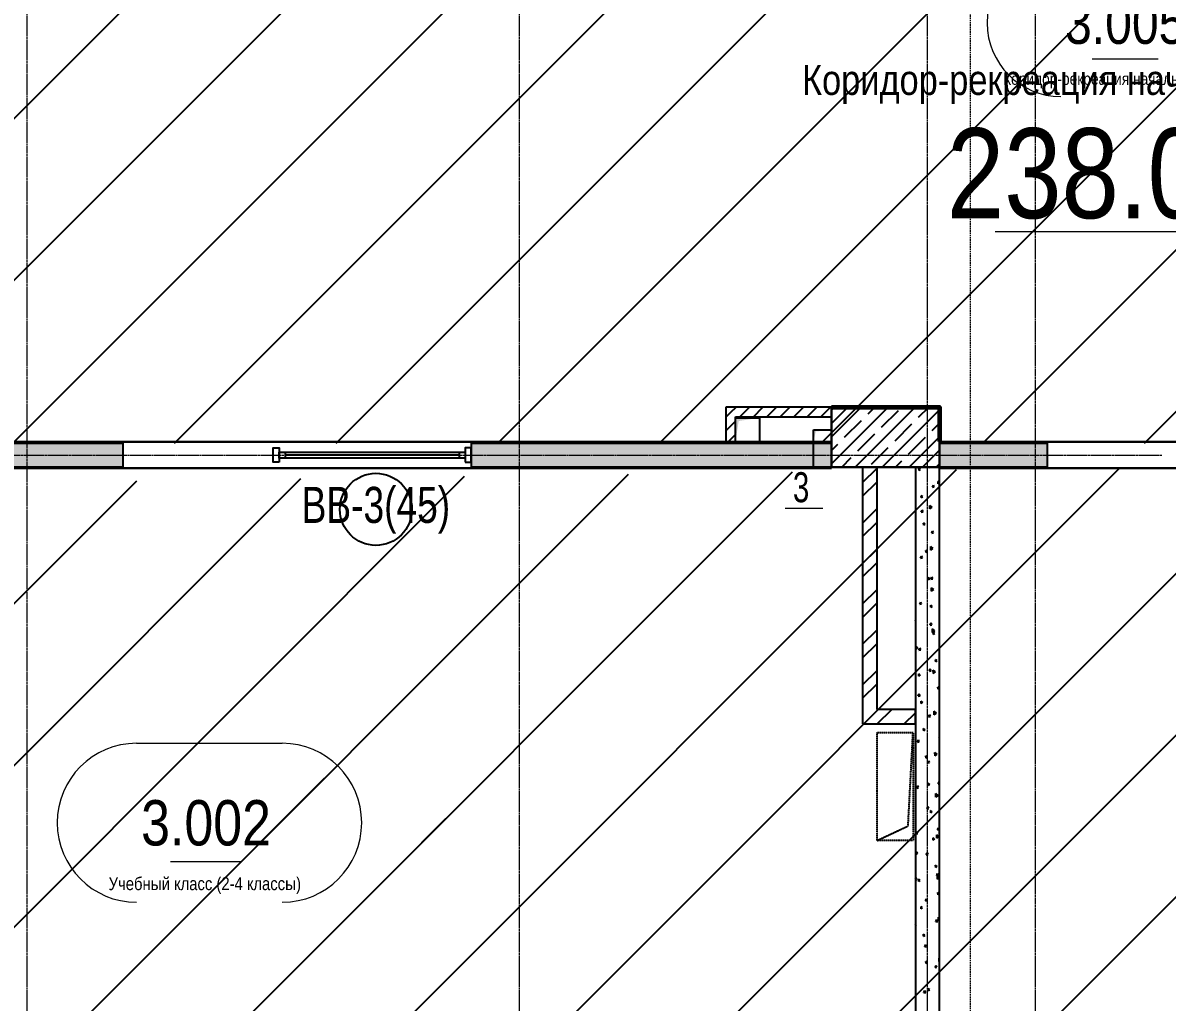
# Model space of a CAD drawing. Header units: millimetres. Extents: x 538266 to 1167394, y 114608 to 637157.
# Drawn here: x 1066497 to 1076030, y 513513 to 521669 of the extents above; entities that cross this region are included whole.
import ezdxf
from ezdxf.enums import TextEntityAlignment as Align

# ---------------------------------------------------------------- set-up
doc = ezdxf.new("R2010")
doc.units = ezdxf.units.MM
for name, pattern in [('CENTER2', [28.575, 19.05, -3.175, 3.175, -3.175]), ('DASHED', [19.05, 12.7, -6.35]), ('HIDDEN', [9.525, 6.35, -3.175]), ('HIDDEN2', [4.7625, 3.175, -1.5875])]:
    doc.linetypes.add(name, pattern=pattern)
doc.layers.get('Defpoints').update_dxf_attribs({"color": 140})
for name, color, linetype, lineweight in [('0) шт стен 3 эт', 150, 'Continuous', 60), ('АР_Area', 5, 'Continuous', 5), ('АР_Витраж', 4, 'Continuous', 13), ('АР_Витраж марка', 140, 'Continuous', 9), ('АР_Колонны', 70, 'Continuous', 30), ('АР_Отв. марка', 4, 'Continuous', 9), ('АР_площадь пом', 5, 'Continuous', 5), ('АР_Стены ЖБ', 7, 'Continuous', 35), ('АР_Стены кирпич', 32, 'Continuous', 20), ('АР_Стены ПЕНОблок', 52, 'Continuous', 20), ('АР_Тонкая', 254, 'Continuous', 5), ('АР_Штриховка', 8, 'Continuous', 0), ('ОВ_Отопление', 30, 'Continuous', 5)]:
    doc.layers.add(name, color=color, linetype=linetype, lineweight=lineweight)
for name, color, linetype, lineweight, true_color in [('A-AREA', 7, 'Continuous', 15, 0x7f7f7f), ('РД_Оси_100', 7, 'Continuous', 0, 0x525252), ('РД_проем_инж перемыч_фахверк', 7, 'Continuous', 18, 0xff1f1f)]:
    doc.layers.add(name, color=color, linetype=linetype, lineweight=lineweight, true_color=true_color)
doc.layers.add('АР_Делит', color=120, linetype='Continuous', lineweight=0, plot=False)
doc.layers.add('РД_Проем', color=230, linetype='Continuous', lineweight=0, plot=False)
doc.layers.add('РД_Витраж_вн', color=7, linetype='Continuous', true_color=0x148aff)
doc.layers.add('ФВ-5', color=7, linetype='Continuous')
doc.styles.add('Arial0', font='arial.ttf')
doc.styles.add('Arial_09', font='ARIALN.TTF', dxfattribs={"width": 0.9})
doc.styles.add('style1', font='ARIALN.TTF')

# ---------------------------------------------------------------- blocks, each defined once
blk = doc.blocks.new('СОШ_2200_АР_ОСИ_М100_28.05.24')
at = {"layer": 'АР_Делит', "color": 251, "linetype": 'DASHED', "true_color": 0x636466}
blk.add_lwpolyline([(114955, 135155), (114955, -355), (93595.036, -355), (93595.036, 13855), (94145, 13855), (94145, 68320), (66055, 68320), (66055, 13857.73), (83455, 13857.73), (83455, -355), (45245, -355), (45245, 13145), (44695, 13145), (44695, 26755), (45245, 26755), (45245, 68320), (20455, 68320), (20455, 26755), (27955, 26755), (27955, 13145), (-355, 13145), (-355, 100855)], dxfattribs=at)
at = {"layer": 'РД_Оси_100', "color": 251, "linetype": 'CENTER2', "true_color": 0x636466}
for p, q in [((20100, -6155), (20100, 139938.679)), ((24200, -6155), (24200, 139938.679)), ((27600, -6155), (27600, 139938.679)), ((-5954.958, 21300), (29555, 21300))]:
    blk.add_line(p, q, dxfattribs=at)
blk.add_lwpolyline([(28500, -6155), (28500, 139938.679)], dxfattribs=at)
blk = doc.blocks.new('MOK-МаркаПом_овал_ареал')
for p, q in [((-5.365, 6.138), (5.888, 6.138)), ((-2.75, -3), (2.75, -3))]:
    blk.add_line(p, q)
for centre, radius, start, end in [((-5.365, 0), 6.138, 90, 270), ((5.888, 0), 6.138, 270, 90), ((-7.411, 0), 7.161, 0, 0.00095)]:
    blk.add_arc(centre, radius, start, end)
at = {"color": 0, "style": 'style1'}
blk.add_attdef('АР-ПОМЕЩЕНИЕ:НОМЕР', text='', height=3, dxfattribs=at).set_placement((0.261, 0), align=Align.MIDDLE)
at = {"layer": 'Defpoints', "color": 2, "style": 'style1'}
blk.add_attdef('АР-ПОМЕЩЕНИЕ:НАИМЕНОВАНИЕ', text='', height=1, dxfattribs=at).set_placement((-0.094, -4.814), align=Align.MIDDLE)
blk = doc.blocks.new('MOK-МаркаПроема инж.')
blk.add_line((-1.328, -1.754), (1.802, -1.754))
at = {"color": 0, "style": 'Arial0', "width": 0.7}
blk.add_attdef('АР-ПРОЕМ:Коробка', text='', height=2.5, dxfattribs=at).set_placement((0, 0), align=Align.MIDDLE)
blk = doc.blocks.new('МаркаВитража1')
at = {"layer": 'Defpoints'}
blk.add_circle((0, 0), 3, dxfattribs=at)
at = {"color": 0, "linetype": 'ByBlock', "lineweight": -2, "style": 'Arial_09', "width": 0.9}
blk.add_attdef('АР-ОКНО:НАИМЕНОВАНИЕ', text='', height=3, dxfattribs=at).set_placement((0, 0), align=Align.MIDDLE)
blk = doc.blocks.new('MOK-МаркаПомещения1')
at = {"layer": 'A-AREA', "color": 0}
blk.add_line((-3.651, -1.944), (3.649, -1.944), dxfattribs=at)
at = {"layer": 'A-AREA', "color": 0, "style": 'style1'}
blk.add_attdef('АР-ПОМЕЩЕНИЕ:ПЛОЩАДЬ', text='', height=3, dxfattribs=at).set_placement((0, 0), align=Align.MIDDLE)
at = {"layer": 'Defpoints', "style": 'style1', "flags": 8}
blk.add_attdef('АР-ПОМЕЩЕНИЕ:НАИМЕНОВАНИЕ', text='', height=1, dxfattribs=at).set_placement((0, 2.956), align=Align.MIDDLE)
blk = doc.blocks.new('*U635')
at = {"layer": 'АР_площадь пом', "color": 5, "linetype": 'Continuous', "lineweight": 5}
ref = blk.add_blockref('MOK-МаркаПомещения1', (0, 0), dxfattribs=dict(at, xscale=100, yscale=100, zscale=100))
ref.add_attrib('АР-ПОМЕЩЕНИЕ:НАИМЕНОВАНИЕ', 'Коридор-рекреация начальная школа', dxfattribs={"layer": 'Defpoints', "height": 100, "style": 'style1'}).set_placement((0, 295.6), align=Align.MIDDLE)
ref.add_attrib('АР-ПОМЕЩЕНИЕ:ПЛОЩАДЬ', '238.06', dxfattribs={"layer": 'A-AREA', "color": 0, "height": 300, "style": 'style1'}).set_placement((0, 0), align=Align.MIDDLE)
blk = doc.blocks.new('3_этаж1')
at = {"layer": 'АР_Штриховка', "linetype": 'Continuous', "lineweight": 25, "ltscale": 0.5, "true_color": 0x000000}
h = blk.add_hatch(dxfattribs=at)
h.set_pattern_fill('ANSI31', color=18, scale=25, angle=-360, style=0)
h.set_pattern_definition([(45, (480135.4, 374055.49), (-56.1266, 56.1266), [])])
h.paths.add_polyline_path([(710384.2, 518388.7), (710304.2, 518468.7), (710304.2, 518178.7), (710384.2, 518178.7)], flags=0)
h = blk.add_hatch(dxfattribs=at)
h.set_pattern_fill('ANSI31', color=18, scale=25, style=0)
h.set_pattern_definition([(45, (480135.4, 374055.49), (-56.1266, 56.1266), [])])
h.paths.add_polyline_path([(711183.6, 518388.7), (711183.6, 518468.7), (710304.2, 518468.7), (710384.2, 518388.7)], flags=0)
at = {"layer": 'АР_Штриховка', "linetype": 'Continuous', "lineweight": 25, "true_color": 0x000000}
h = blk.add_hatch(dxfattribs=at)
h.set_pattern_fill('AR-CONC', color=18, angle=-315, style=0)
h.set_pattern_definition([(95, (480135.4, 374055.5), (140.09465, 117.55338), [19.05, -209.55]), (40, (480135.4, 374055.5), (-160.01845, 110.17673), [15.24, -167.64058]), (145.451445, (480147.07, 374065.29), (-19.9238, 227.7301), [16.19001, -178.09024]), (91.1842, (480099.48, 374091.41), (221.41024, 161.95341), [28.575, -314.325]), (141.63556, (480117.93, 374104.9), (-7.08662, 342.82676), [24.28502, -267.1356]), (36.18415, (480099.48, 374091.4), (-7.08662, 342.82676), [22.85997, -251.45973]), (66, (480126.42, 374100.4), (179.51998, 34.89515), [19.05, -209.55]), (11, (480126.42, 374100.4), (-86.53993, 173.94119), [15.24, -167.64]), (116.451445, (480141.38, 374103.3), (92.98005, 208.83634), [16.19001, -178.08994]), (82.5, (480135.4, 374055.49), (-57.605469, 61.973414), [0, -165.608, 0, -170.18, 0, -168.275]), (52.5, (480135.4, 374055.49), (-23.589727, 118.087), [0, -97.028, 0, -161.798, 0, -64.135]), (12.5, (480095.345, 374015.44), (99.927863, 91.826196), [0, -63.5, 0, -198.12, 0, -262.89]), (2.5, (480077.38, 373997.48), (86.763904, 122.722393), [0, -82.55, 0, -131.572, 0, -186.69])])
h.paths.add_polyline_path([(704282.6, 518168.7), (704282.6, 517968.7), (705283.6, 517968.7), (705283.6, 518168.7)], flags=0)
h.paths.add_polyline_path([(708183.6, 518168.7), (708183.6, 517968.7), (711183.6, 517968.7), (711183.6, 518168.7)], flags=0)
h = blk.add_hatch(dxfattribs=at)
h.set_pattern_fill('AR-CONC', color=18, angle=45, style=0)
h.set_pattern_definition([(95, (480135.4, 374055.5), (140.09465, 117.55338), [19.05, -209.55]), (40, (480135.4, 374055.5), (-160.01845, 110.17673), [15.24, -167.64058]), (145.451445, (480147.07, 374065.29), (-19.9238, 227.7301), [16.19001, -178.09024]), (91.1842, (480099.48, 374091.41), (221.41024, 161.95341), [28.575, -314.325]), (141.63556, (480117.93, 374104.9), (-7.08662, 342.82676), [24.28502, -267.1356]), (36.18415, (480099.48, 374091.4), (-7.08662, 342.82676), [22.85997, -251.45973]), (66, (480126.42, 374100.4), (179.51998, 34.89515), [19.05, -209.55]), (11, (480126.42, 374100.4), (-86.53993, 173.94119), [15.24, -167.64]), (116.451445, (480141.38, 374103.3), (92.98005, 208.83634), [16.19001, -178.08994]), (82.5, (480135.4, 374055.49), (-57.605469, 61.973414), [0, -165.608, 0, -170.18, 0, -168.275]), (52.5, (480135.4, 374055.49), (-23.589727, 118.087), [0, -97.028, 0, -161.798, 0, -64.135]), (12.5, (480095.345, 374015.44), (99.927863, 91.826196), [0, -63.5, 0, -198.12, 0, -262.89]), (2.5, (480077.38, 373997.48), (86.763904, 122.722393), [0, -82.55, 0, -131.572, 0, -186.69])])
h.paths.add_polyline_path([(712083.6, 518168.7), (712083.6, 517968.7), (712983.6, 517968.7), (712983.6, 518168.7)], flags=0)
h.paths.add_polyline_path([(715883.6, 518168.7), (715883.6, 517968.7), (721883.6, 517968.7), (721883.6, 518168.7)], flags=0)
h.paths.add_polyline_path([(724783.6, 518168.7), (724783.6, 517968.7), (729333.6, 517968.7), (729333.6, 518168.7)], flags=0)
h = blk.add_hatch(dxfattribs=at)
h.set_pattern_fill('ANSI32', color=18, scale=25, style=0)
h.set_pattern_definition([(45, (480135.4, 374055.5), (-168.3798, 168.3798), []), (45, (480247.65, 374055.5), (-168.3798, 168.3798), [])])
h.paths.add_polyline_path([(711443.6, 515829.3), (711563.6, 515949.3), (711563.6, 517968.7), (711443.6, 517968.7)], flags=0)
h = blk.add_hatch(dxfattribs=at)
h.set_pattern_fill('ANSI32', color=18, scale=25, style=0)
h.set_pattern_definition([(45, (480135.4, 374055.5), (-168.3798, 168.3798), []), (45, (480247.65, 374055.5), (-168.3798, 168.3798), [])])
h.paths.add_polyline_path([(711563.6, 515949.3), (711443.6, 515829.3), (711883.6, 515829.3), (711883.6, 515949.3)], flags=0)
at = {"layer": 'ОВ_Отопление', "linetype": 'Continuous', "lineweight": 25, "true_color": 0x000000}
for points in [[(711183.6, 517958.7), (711183.6, 518178.7), (711108.6, 518068.7)], [(711033.6, 517958.7), (711183.6, 517958.7), (711108.6, 518068.7)]]:
    blk.add_hatch(color=18, dxfattribs=at).paths.add_polyline_path(points, flags=0)
at = {"color": 18, "linetype": 'Continuous', "lineweight": 25, "true_color": 0x000000}
for p, q in [((710384.2, 518179.7), (710384.2, 518379.7)), ((710384.2, 518379.7), (710584.2, 518379.7)), ((710384.2, 518179.7), (710384.2, 518379.7)), ((710384.2, 518379.7), (710584.2, 518379.7)), ((710584.2, 518379.7), (710584.2, 518179.7)), ((710584.2, 518379.7), (710584.2, 518179.7)), ((711033.6, 518178.7), (711033.6, 518278.7)), ((711033.6, 518278.7), (711183.6, 518278.7)), ((711033.6, 518178.7), (711033.6, 518278.7)), ((711033.6, 518278.7), (711183.6, 518278.7)), ((711183.6, 518278.7), (711183.6, 518178.7)), ((711183.6, 518278.7), (711183.6, 518178.7)), ((710584.2, 518179.7), (710384.2, 518179.7)), ((710584.2, 518179.7), (710384.2, 518179.7)), ((711183.6, 518178.7), (711033.6, 518178.7)), ((711183.6, 518178.7), (711033.6, 518178.7))]:
    blk.add_line(p, q, dxfattribs=at)
at = {"color": 18, "linetype": 'HIDDEN', "lineweight": 25, "ltscale": 0.07, "true_color": 0x000000}
for p, q in [((711563.6, 514858.7), (711563.6, 515758.7)), ((711563.6, 515758.7), (711863.6, 515758.7)), ((711563.6, 514858.7), (711563.6, 515758.7)), ((711563.6, 515758.7), (711863.6, 515758.7)), ((711822.6, 514979.9), (711863.6, 515758.7)), ((711822.6, 514979.9), (711863.6, 515758.7)), ((711863.6, 515758.7), (711863.6, 514858.7)), ((711863.6, 515758.7), (711863.6, 514858.7)), ((711563.6, 514858.7), (711822.6, 514979.9)), ((711563.6, 514858.7), (711822.6, 514979.9)), ((711863.6, 514858.7), (711563.6, 514858.7)), ((711863.6, 514858.7), (711563.6, 514858.7))]:
    blk.add_line(p, q, dxfattribs=at)
at = {"color": 18, "linetype": 'Continuous', "lineweight": 25, "true_color": 0x000000}
for points in [[(710384.2, 518179.7), (710384.2, 518379.7), (710411.1, 518352.4), (710584.2, 518379.7)], [(710384.2, 518179.7), (710384.2, 518379.7), (710411.1, 518352.4), (710584.2, 518379.7)], [(711033.6, 518178.7), (711033.6, 518278.7), (711053.8, 518265.1), (711183.6, 518278.7)], [(711033.6, 518178.7), (711033.6, 518278.7), (711053.8, 518265.1), (711183.6, 518278.7)]]:
    blk.add_solid(points, dxfattribs=at)
at = {"layer": 'АР_Витраж', "color": 18, "linetype": 'Continuous', "lineweight": 25, "true_color": 0x000000}
for p, q in [((708183.6, 518178.7), (706533.6, 518178.7)), ((706633.6, 518093.7), (706633.6, 518043.7)), ((708083.6, 518068.7), (706633.6, 518068.7)), ((708083.6, 518093.7), (708083.6, 518043.7)), ((708183.6, 517958.7), (706533.6, 517958.7))]:
    blk.add_line(p, q, dxfattribs=at)
for points in [[(706583.6, 518008.7), (706533.6, 518008.7), (706533.6, 518128.7), (706583.6, 518128.7)], [(708133.6, 518008.7), (708183.6, 518008.7), (708183.6, 518128.7), (708133.6, 518128.7)], [(708133.6, 518093.7), (708133.6, 518043.7), (706583.6, 518043.7), (706583.6, 518093.7)]]:
    blk.add_lwpolyline(points, close=True, dxfattribs=at)
at = {"layer": 'АР_Колонны', "color": 18, "linetype": 'HIDDEN2', "lineweight": 25, "true_color": 0x000000}
for p, q in [((711183.6, 518468.7), (712083.6, 518468.7)), ((711183.6, 517968.7), (711183.6, 518468.7)), ((712083.6, 518468.7), (712083.6, 517968.7)), ((712083.6, 517968.7), (711183.6, 517968.7))]:
    blk.add_line(p, q, dxfattribs=at)
at = {"layer": 'АР_Колонны', "color": 18, "linetype": 'Continuous', "lineweight": 25, "true_color": 0x000000}
for p, q in [((711183.6, 518468.7), (711183.6, 517968.7)), ((712083.6, 518468.7), (711183.6, 518468.7)), ((712083.6, 518468.7), (711183.6, 518468.7)), ((711183.6, 518468.7), (711183.6, 517968.7)), ((712083.6, 517968.7), (712083.6, 518468.7)), ((712083.6, 517968.7), (712083.6, 518468.7)), ((711183.6, 517968.7), (712083.6, 517968.7)), ((711183.6, 517968.7), (712083.6, 517968.7))]:
    blk.add_line(p, q, dxfattribs=at)
at = {"layer": 'АР_Стены ЖБ', "color": 18, "linetype": 'Continuous', "lineweight": 25, "true_color": 0x000000}
for p, q in [((712083.6, 518468.7), (711183.6, 518468.7)), ((711183.6, 518468.7), (711183.6, 517968.7)), ((712083.6, 517968.7), (712083.6, 518468.7)), ((711183.6, 517968.7), (712083.6, 517968.7))]:
    blk.add_line(p, q, dxfattribs=at)
at = {"layer": 'АР_Стены кирпич', "color": 18, "linetype": 'Continuous', "lineweight": 25, "true_color": 0x000000}
for p, q in [((711563.6, 517968.7), (711443.6, 517968.7)), ((711443.6, 517968.7), (711443.6, 515829.3)), ((711563.6, 515949.3), (711563.6, 517968.7)), ((711883.6, 515949.3), (711563.6, 515949.3)), ((711883.6, 515829.3), (711883.6, 515949.3)), ((711443.6, 515829.3), (711883.6, 515829.3))]:
    blk.add_line(p, q, dxfattribs=at)
at = {"layer": 'АР_Стены ПЕНОблок', "color": 18, "linetype": 'Continuous', "lineweight": 25, "true_color": 0x000000}
for p, q in [((710304.2, 518468.7), (710304.2, 518178.7)), ((711183.6, 518468.7), (710304.2, 518468.7)), ((711183.6, 518388.7), (711183.6, 518468.7)), ((710384.2, 518178.7), (710384.2, 518388.7)), ((710384.2, 518388.7), (711183.6, 518388.7)), ((705283.6, 518168.7), (704282.6, 518168.7)), ((705283.6, 517968.7), (705283.6, 518168.7)), ((708183.6, 518168.7), (708183.6, 517968.7)), ((711183.6, 518168.7), (708183.6, 518168.7)), ((710304.2, 518178.7), (710384.2, 518178.7)), ((711183.6, 517968.7), (711183.6, 518168.7)), ((712083.6, 518168.7), (712083.6, 517968.7)), ((712983.6, 518168.7), (712083.6, 518168.7)), ((712983.6, 517968.7), (712983.6, 518168.7)), ((704282.6, 517968.7), (705283.6, 517968.7)), ((708183.6, 517968.7), (711183.6, 517968.7)), ((712083.6, 517968.7), (711883.6, 517968.7)), ((711883.6, 517968.7), (711883.6, 515949.3)), ((712083.6, 517968.7), (712983.6, 517968.7)), ((712083.6, 515949.3), (712083.6, 517968.7)), ((711883.6, 515949.3), (711883.6, 510668.7)), ((712083.6, 510668.7), (712083.6, 515949.3))]:
    blk.add_line(p, q, dxfattribs=at)
at = {"layer": 'АР_Тонкая', "color": 18, "linetype": 'Continuous', "lineweight": 25, "true_color": 0x000000}
for p, q in [((705283.6, 518178.7), (704282.6, 518178.7)), ((704282.6, 518168.7), (705283.6, 518168.7)), ((705283.6, 518168.7), (705283.6, 518178.7)), ((708183.6, 518178.7), (708183.6, 518168.7)), ((711183.6, 518178.7), (708183.6, 518178.7)), ((708183.6, 518168.7), (711183.6, 518168.7)), ((711183.6, 518168.7), (711183.6, 518178.7)), ((712083.6, 518178.7), (712083.6, 518168.7)), ((712983.6, 518178.7), (712083.6, 518178.7)), ((712083.6, 518168.7), (712983.6, 518168.7)), ((712983.6, 518168.7), (712983.6, 518178.7)), ((705283.6, 517968.7), (704282.6, 517968.7)), ((704282.6, 517958.7), (705283.6, 517958.7)), ((705283.6, 517958.7), (705283.6, 517968.7)), ((708183.6, 517968.7), (708183.6, 517958.7)), ((711183.6, 517968.7), (708183.6, 517968.7)), ((708183.6, 517958.7), (711183.6, 517958.7)), ((711183.6, 517958.7), (711183.6, 517968.7)), ((712083.6, 517968.7), (712083.6, 517958.7)), ((712983.6, 517968.7), (712083.6, 517968.7)), ((712083.6, 517958.7), (712983.6, 517958.7)), ((712983.6, 517958.7), (712983.6, 517968.7))]:
    blk.add_line(p, q, dxfattribs=at)
at = {"layer": 'АР_Штриховка', "color": 18, "linetype": 'Continuous', "lineweight": 25, "true_color": 0x000000}
for p, q in [((711183.6, 518444.2), (711208.1, 518468.7)), ((711183.6, 518219.7), (711432.6, 518468.7)), ((711183.6, 517995.2), (711657.1, 518468.7)), ((711183.6, 518331.9), (711320.4, 518468.7)), ((711381.6, 517968.7), (711881.6, 518468.7)), ((711489.2, 518413.1), (711544.9, 518468.7)), ((711601.5, 518300.9), (711741.8, 518441.2)), ((711606.1, 517968.7), (712083.6, 518446.2)), ((711910.2, 518385), (711993.9, 518468.7)), ((711292.8, 518216.7), (711433.1, 518357)), ((711713.8, 518188.6), (711854.1, 518328.9)), ((712022.4, 518272.8), (712083.6, 518333.9)), ((711405.1, 518104.4), (711545.4, 518244.7)), ((711826, 518076.4), (711966.3, 518216.7)), ((711830.7, 517968.7), (712083.6, 518221.7)), ((711183.6, 518107.4), (711236.7, 518160.5)), ((711517.3, 517992.2), (711657.6, 518132.5)), ((711269.4, 517968.7), (711348.9, 518048.3)), ((711942.9, 517968.7), (712078.6, 518104.4)), ((711718.4, 517968.7), (711769.9, 518020.2)), ((711924.6, 517948.6), (711911.3, 517957.8)), ((711913.4, 517939.6), (711911.8, 517958.6)), ((711913.4, 517939.6), (711925.1, 517949.4)), ((711997.2, 517963.7), (712004.2, 517968.7)), ((711997.6, 517963.5), (711997.5, 517968.7)), ((712055.2, 517968.7), (712083.6, 517997.2)), ((712083.6, 517839.2), (712071.3, 517847.6)), ((712073.4, 517829.4), (712071.8, 517848.4)), ((712073.5, 517829.4), (712083.6, 517837.9)), ((712025.5, 517801.5), (712033.3, 517818.9)), ((712025.6, 517801.4), (712040.5, 517804.3)), ((712040.5, 517804.3), (712033.3, 517818.8)), ((711944.5, 517720.9), (711931.2, 517730.1)), ((711933.4, 517711.9), (711931.7, 517730.8)), ((711933.4, 517711.9), (711945, 517721.7)), ((712023, 517634.1), (712004, 517649.1)), ((712004.7, 517620.7), (712004.1, 517649.3)), ((711932.6, 517592.7), (711940.3, 517610.1)), ((711932.6, 517592.6), (711947.5, 517595.5)), ((711947.5, 517595.5), (711940.3, 517610)), ((712004.3, 517620.8), (712022.8, 517634.3)), ((711964.4, 517493.2), (711951.1, 517502.4)), ((711953.3, 517484.1), (711951.6, 517503.1)), ((711953.3, 517484.1), (711965, 517493.9)), ((712019.1, 517418.7), (712026.8, 517436.1)), ((712019.1, 517418.6), (712034.1, 517421.5)), ((712034.1, 517421.5), (712026.9, 517436)), ((711984.4, 517265.4), (711971, 517274.6)), ((711973.2, 517256.4), (711971.5, 517275.4)), ((711973.2, 517256.4), (711984.9, 517266.2)), ((712030.1, 517291.2), (712011, 517306.3)), ((712011.8, 517277.9), (712011.2, 517306.5)), ((712011.4, 517278), (712029.9, 517291.5)), ((711926.1, 517209.9), (711933.9, 517227.3)), ((711926.1, 517209.8), (711941.1, 517212.7)), ((711941.1, 517212.7), (711933.9, 517227.2)), ((712004.3, 517037.7), (711991, 517046.9)), ((711993.1, 517028.7), (711991.5, 517047.7)), ((711993.1, 517028.7), (712004.8, 517038.5)), ((712012.7, 517035.9), (712020.4, 517053.3)), ((712012.7, 517035.9), (712027.6, 517038.8)), ((712027.6, 517038.8), (712020.4, 517053.3)), ((712037.2, 516948.4), (712018.1, 516963.5)), ((712018.8, 516935.1), (712018.3, 516963.6)), ((712018.5, 516935.2), (712037, 516948.7)), ((711919.7, 516827.1), (711927.4, 516844.5)), ((711919.7, 516827), (711934.7, 516829.9)), ((711934.6, 516829.9), (711927.4, 516844.4)), ((712024.2, 516810), (712010.9, 516819.2)), ((712013.1, 516801), (712011.4, 516819.9)), ((712013.1, 516800.9), (712024.7, 516810.7)), ((711883.6, 516692.3), (711884.6, 516693.2)), ((711884.1, 516692.4), (711883.6, 516692.8)), ((712006.2, 516653.2), (712014, 516670.6)), ((712006.2, 516653.1), (712021.2, 516656)), ((712021.2, 516656), (712014, 516670.5)), ((712044.3, 516605.6), (712025.2, 516620.6)), ((712025.9, 516592.2), (712025.3, 516620.8)), ((712025.6, 516592.4), (712044, 516605.9)), ((712044.1, 516582.3), (712030.8, 516591.4)), ((712033, 516573.2), (712031.3, 516592.2)), ((712033, 516573.2), (712044.7, 516583)), ((711904, 516464.7), (711890.7, 516473.9)), ((711892.9, 516455.7), (711891.2, 516474.6)), ((711892.9, 516455.7), (711904.6, 516465.5)), ((711913.2, 516444.3), (711921, 516461.7)), ((711913.3, 516444.2), (711928.2, 516447.2)), ((711928.2, 516447.1), (711921, 516461.6)), ((712064.1, 516354.5), (712050.7, 516363.7)), ((712052.9, 516345.5), (712051.2, 516364.5)), ((712052.9, 516345.5), (712064.6, 516355.3)), ((711924, 516237), (711910.6, 516246.2)), ((711912.8, 516227.9), (711911.1, 516246.9)), ((711912.8, 516227.9), (711924.5, 516237.7)), ((711999.8, 516270.4), (712007.5, 516287.8)), ((711999.8, 516270.3), (712014.8, 516273.2)), ((712014.7, 516273.2), (712007.5, 516287.7)), ((712051.3, 516262.7), (712032.3, 516277.8)), ((712033, 516249.4), (712032.4, 516278)), ((712032.7, 516249.5), (712051.1, 516263)), ((712083.6, 516127.1), (712070.6, 516136)), ((712072.8, 516117.8), (712071.2, 516136.7)), ((712072.8, 516117.8), (712083.6, 516126.8)), ((711906.8, 516061.5), (711914.5, 516078.9)), ((711906.8, 516061.5), (711921.8, 516064.4)), ((711921.8, 516064.4), (711914.6, 516078.9)), ((711943.9, 516009.2), (711930.6, 516018.4)), ((711932.7, 516000.2), (711931.1, 516019.2)), ((711932.7, 516000.2), (711944.4, 516010)), ((712058.4, 515919.9), (712039.4, 515935)), ((712040.1, 515906.6), (712039.5, 515935.2)), ((711993.3, 515887.6), (712001.1, 515905)), ((711993.4, 515887.5), (712008.3, 515890.4)), ((712008.3, 515890.4), (712001.1, 515904.9)), ((712039.8, 515906.7), (712058.2, 515920.2)), ((711963.8, 515781.5), (711950.5, 515790.7)), ((711952.7, 515772.5), (711951, 515791.5)), ((711952.7, 515772.5), (711964.3, 515782.3)), ((711900.4, 515678.8), (711908.1, 515696.2)), ((711900.4, 515678.7), (711915.3, 515681.6)), ((711915.3, 515681.6), (711908.1, 515696.1)), ((712079.9, 515713.7), (712083.6, 515722)), ((712079.9, 515713.6), (712083.6, 515714.3)), ((711983.7, 515553.8), (711970.4, 515563)), ((711972.6, 515544.7), (711970.9, 515563.7)), ((711972.6, 515544.7), (711984.3, 515554.5)), ((712065.5, 515577.1), (712046.5, 515592.2)), ((712047.2, 515563.8), (712046.6, 515592.3)), ((712046.9, 515563.9), (712065.3, 515577.4)), ((711986.9, 515504.8), (711994.6, 515522.2)), ((711986.9, 515504.8), (712001.9, 515507.7)), ((712001.9, 515507.7), (711994.7, 515522.1)), ((711893.9, 515296), (711901.7, 515313.4)), ((711893.9, 515295.9), (711908.9, 515298.8)), ((711908.9, 515298.8), (711901.7, 515313.3)), ((712003.7, 515326), (711990.3, 515335.2)), ((711992.5, 515317), (711990.8, 515336)), ((711992.5, 515317), (712004.2, 515326.8)), ((712073.4, 515330.9), (712081.2, 515348.3)), ((712073.5, 515330.8), (712083.6, 515332.8)), ((712083.6, 515343.4), (712081.2, 515348.2)), ((712072.6, 515234.3), (712053.6, 515249.3)), ((712054.3, 515220.9), (712053.7, 515249.5)), ((712053.9, 515221.1), (712072.4, 515234.6)), ((711980.5, 515122), (711988.2, 515139.5)), ((711980.5, 515122), (711995.4, 515124.9)), ((711995.4, 515124.9), (711988.2, 515139.4)), ((712023.6, 515098.3), (712010.2, 515107.5)), ((712012.4, 515089.3), (712010.8, 515108.3)), ((712012.4, 515089.3), (712024.1, 515099.1)), ((711883.6, 514981.2), (711884, 514981.5)), ((711887.5, 514913.2), (711895.2, 514930.6)), ((711887.5, 514913.1), (711902.5, 514916)), ((711902.4, 514916), (711895.2, 514930.5)), ((712043.5, 514870.6), (712030.2, 514879.8)), ((712032.3, 514861.6), (712030.7, 514880.5)), ((712079.7, 514891.4), (712060.6, 514906.5)), ((712061.4, 514878.1), (712060.8, 514906.7)), ((712061, 514878.2), (712079.5, 514891.7)), ((712067, 514948.1), (712074.7, 514965.5)), ((712067, 514948), (712082, 514950.9)), ((712082, 514950.9), (712074.8, 514965.4)), ((712032.4, 514861.5), (712044, 514871.3)), ((711903.4, 514753), (711890.1, 514762.2)), ((711892.3, 514744), (711890.6, 514763)), ((711892.3, 514744), (711903.9, 514753.8)), ((711974, 514739.3), (711981.8, 514756.7)), ((711974, 514739.2), (711989, 514742.1)), ((711989, 514742.1), (711981.8, 514756.6)), ((712063.4, 514642.9), (712050.1, 514652)), ((712052.3, 514633.8), (712050.6, 514652.8)), ((712052.3, 514633.8), (712064, 514643.6)), ((711883.6, 514536.1), (711888.8, 514547.8)), ((711883.6, 514530.8), (711896, 514533.3)), ((711896, 514533.3), (711888.8, 514547.8)), ((711923.3, 514525.3), (711910, 514534.5)), ((711912.2, 514516.3), (711910.5, 514535.3)), ((711912.2, 514516.3), (711923.9, 514526.1)), ((712060.6, 514565.3), (712068.3, 514582.7)), ((712060.6, 514565.3), (712075.5, 514568.2)), ((712083.6, 514551.1), (712067.7, 514563.7)), ((712068.5, 514535.3), (712067.9, 514563.9)), ((712068.1, 514535.4), (712083.6, 514546.7)), ((712075.5, 514568.2), (712068.3, 514582.7)), ((712083.4, 514415.1), (712070, 514424.3)), ((712072.2, 514406.1), (712070.5, 514425.1)), ((712072.2, 514406.1), (712083.6, 514415.6)), ((711943.3, 514297.6), (711929.9, 514306.8)), ((711932.1, 514288.5), (711930.4, 514307.5)), ((711967.6, 514356.5), (711975.3, 514373.9)), ((711967.6, 514356.4), (711982.6, 514359.3)), ((711982.5, 514359.3), (711975.3, 514373.8)), ((711932.1, 514288.5), (711943.8, 514298.3)), ((712083.6, 514213.9), (712074.8, 514220.9)), ((712075.5, 514192.5), (712075, 514221)), ((711889.6, 514150.5), (711883.6, 514162.5)), ((711883.6, 514149.3), (711889.6, 514150.5)), ((712054.1, 514182.6), (712061.9, 514200)), ((712054.1, 514182.5), (712069.1, 514185.4)), ((712069.1, 514185.4), (712061.9, 514199.9)), ((712075.2, 514192.6), (712083.6, 514198.7)), ((711963.2, 514069.8), (711949.8, 514079)), ((711952, 514060.8), (711950.4, 514079.8)), ((711952, 514060.8), (711963.7, 514070.6)), ((711961.1, 513973.7), (711968.9, 513991.1)), ((711961.2, 513973.6), (711976.1, 513976.5)), ((711976.1, 513976.5), (711968.9, 513991)), ((711983.1, 513842.1), (711969.8, 513851.3)), ((711971.9, 513833.1), (711970.3, 513852.1)), ((711972, 513833.1), (711983.6, 513842.9)), ((712083.6, 513876.7), (712081.9, 513878)), ((712082.6, 513849.6), (712082, 513878.2)), ((712082.3, 513849.8), (712083.6, 513850.7)), ((712047.7, 513799.8), (712055.4, 513817.2)), ((712047.7, 513799.7), (712062.7, 513802.6)), ((712062.6, 513802.6), (712055.4, 513817.1)), ((711954.7, 513590.9), (711962.4, 513608.3)), ((711954.7, 513590.9), (711969.7, 513593.8)), ((711969.7, 513593.8), (711962.5, 513608.3)), ((712003, 513614.4), (711989.7, 513623.6)), ((711991.9, 513605.4), (711990.2, 513624.3)), ((711991.9, 513605.3), (712003.6, 513615.1))]:
    blk.add_line(p, q, dxfattribs=at)
at = {"layer": 'ОВ_Отопление', "color": 18, "linetype": 'Continuous', "lineweight": 25, "true_color": 0x000000}
for p, q in [((711183.6, 518178.7), (711033.6, 518178.7)), ((711033.6, 517958.7), (711033.6, 518178.7)), ((711183.6, 517958.7), (711183.6, 518178.7)), ((711183.6, 517958.7), (711033.6, 517958.7))]:
    blk.add_line(p, q, dxfattribs=at)
at = {"layer": 'РД_Витраж_вн', "color": 18, "linetype": 'Continuous', "lineweight": 25, "true_color": 0x000000}
for p, q in [((705283.6, 518178.7), (708183.6, 518178.7)), ((712983.6, 518178.7), (715883.6, 518178.7)), ((705283.6, 517958.7), (708183.6, 517958.7)), ((712983.6, 517958.7), (715883.6, 517958.7))]:
    blk.add_line(p, q, dxfattribs=at)
at = {"layer": 'РД_Проем', "color": 18, "linetype": 'Continuous', "lineweight": 25, "true_color": 0x000000}
for p, q in [((705283.6, 518178.7), (708183.6, 518178.7)), ((712983.6, 518178.7), (715883.6, 518178.7)), ((705283.6, 517958.7), (708183.6, 517958.7)), ((712983.6, 517958.7), (715883.6, 517958.7))]:
    blk.add_line(p, q, dxfattribs=at)
at = {"layer": 'РД_проем_инж перемыч_фахверк', "color": 18, "linetype": 'Continuous', "lineweight": 25, "true_color": 0x000000}
for p, q in [((708183.6, 518178.7), (705283.6, 518178.7)), ((715883.6, 518178.7), (712983.6, 518178.7)), ((708183.6, 517958.7), (705283.6, 517958.7)), ((715883.6, 517958.7), (712983.6, 517958.7))]:
    blk.add_line(p, q, dxfattribs=at)
at = {"layer": 'АР_Витраж марка', "color": 18, "linetype": 'Continuous', "lineweight": 25, "true_color": 0x000000, "xscale": 100, "yscale": 100, "zscale": 100}
blk.add_blockref('МаркаВитража1', (707388.5, 517616.9), dxfattribs=at).add_auto_attribs({'АР-ОКНО:НАИМЕНОВАНИЕ': 'ВВ-3(45)'})
at = {"layer": 'АР_Отв. марка', "color": 18, "linetype": 'Continuous', "lineweight": 25, "true_color": 0x000000, "xscale": 100, "yscale": 100, "zscale": 100}
blk.add_blockref('MOK-МаркаПроема инж.', (710930.9, 517801.3, 580), dxfattribs=at).add_auto_attribs({'АР-ПРОЕМ:Коробка': '3'})
at = {"layer": 'АР_площадь пом', "color": 5, "linetype": 'Continuous', "lineweight": 5, "xscale": 2.5, "yscale": 2.5}
blk.add_blockref('*U635', (713459.4, 520417), dxfattribs=at)

msp = doc.modelspace()

# ---------------------------------------------------------------- hatches: boundary and pattern name
at = {"layer": 'ФВ-5'}
h = msp.add_hatch(dxfattribs=at)
h.set_pattern_fill('ANSI31', color=3, scale=300, style=0)
h.paths.add_polyline_path([(1091673.6, 518168.7), (1054123.6, 518168.7), (1054123.6, 523015.6), (1091673.6, 523015.6)])
h.paths.add_polyline_path([(1057733.6, 522168.7), (1068593.6, 522168.7), (1068593.6, 523068.7), (1057733.6, 523068.7)])
h = msp.add_hatch(dxfattribs=at)
h.set_pattern_fill('ANSI31', color=3, scale=300)
edge = h.paths.add_edge_path(flags=16)
edge.add_line((1086689.8, 514965.5), (1087239.8, 514965.5))
edge.add_arc((1087239.8, 514665.5), 300, -90, 90, ccw=False)
edge.add_line((1087239.8, 514365.5), (1086689.8, 514365.5))
edge.add_arc((1086689.8, 514665.5), 300, 90, 270, ccw=False)
edge = h.paths.add_edge_path(flags=16)
edge.add_arc((1086033.6, 517604), 300, 0, 360)
h.paths.add_polyline_path([(1082591.1, 516713.7), (1082671.1, 516713.7), (1082671.1, 517963.7), (1082591.1, 517963.7), (1082591.1, 517883.7), (1082591.1, 517803.7), (1082591.1, 517723.7), (1082591.1, 517643.7), (1082591.1, 517563.7), (1082591.1, 517483.7), (1081341.1, 517483.7), (1081341.1, 517563.7), (1081341.1, 517643.7), (1081341.1, 517723.7), (1081341.1, 517803.7), (1081341.1, 517883.7), (1082591.1, 517883.7), (1082591.1, 517963.7), (1082671.1, 517963.7), (1082671.1, 516713.7), (1082671.1, 515463.7), (1082671.1, 514213.7), (1082671.1, 512963.7), (1082671.1, 511713.7), (1082671.1, 510668.7), (1082788.6, 510668.7), (1082788.6, 510168.7), (1086735.2, 510168.7), (1086740.2, 510173.7), (1086745.2, 510168.7), (1086988.6, 510168.7), (1088188.6, 510168.7), (1088188.6, 510668.7), (1089088.6, 510668.7), (1089088.6, 510168.7), (1090288.6, 510168.7), (1090288.6, 510668.7), (1091673.6, 510668.7), (1091673.6, 517818.7), (1091383.6, 517818.7), (1091383.6, 517958.7), (1091128.6, 517958.7), (1091128.6, 517668.7), (1090228.6, 517668.7), (1090228.6, 517958.7), (1086833.6, 517958.7), (1083933.6, 517958.7), (1083933.6, 517968.7), (1083933.6, 518168.7), (1077933.6, 518168.7), (1077933.6, 518128.7), (1077933.6, 518008.7), (1077933.6, 517968.7), (1077933.6, 517958.7), (1075033.6, 517958.7), (1064133.6, 517808.7), (1064133.6, 510518.7), (1074388.6, 510668.7), (1074388.6, 510168.7), (1077688.6, 510168.7), (1077688.6, 510668.7), (1078591.8, 510668.7), (1078588.6, 510665.6), (1078588.6, 510168.7), (1079775.6, 510168.7), (1079788.6, 510181.8), (1079788.6, 510668.7), (1080688.6, 510668.7), (1080688.6, 510168.7), (1082020.6, 510168.7), (1082520.6, 510668.7), (1082591.1, 510668.7), (1082591.1, 511713.7), (1082591.1, 512963.7), (1082591.1, 514213.7), (1082591.1, 515463.7)])
edge = h.paths.add_edge_path(flags=16)
edge.add_arc((1079184.3, 514615.3), 300, -90, 90, ccw=False)
edge.add_line((1079184.3, 514315.3), (1078634.3, 514315.3))
edge.add_arc((1078634.3, 514615.3), 300, 90, 270, ccw=False)
edge.add_line((1078634.3, 514915.3), (1079184.3, 514915.3))
h.paths.add_polyline_path([(1080276.1, 517653.7), (1080276.1, 517953.7), (1081176.1, 517953.7), (1081176.1, 517653.7)], flags=16)
edge = h.paths.add_edge_path(flags=16)
edge.add_arc((1076886.2, 517590.9), 300, 0, 360)
h = msp.add_hatch(dxfattribs=at)
h.set_pattern_fill('ANSI31', color=3, scale=300, style=0)
h.paths.add_polyline_path([(1082671.1, 514213.7), (1082671.1, 512963.7), (1082671.1, 511713.7), (1082671.1, 510668.7), (1082788.6, 510668.7), (1082788.6, 510168.7), (1086088.6, 510168.7), (1086088.6, 510668.7), (1086988.6, 510668.7), (1086988.6, 510168.7), (1088188.6, 510168.7), (1088188.6, 510668.7), (1089088.6, 510668.7), (1089088.6, 510168.7), (1090288.6, 510168.7), (1090288.6, 510668.7), (1091383.6, 510668.7), (1091673.6, 510668.7), (1091673.6, 517818.7), (1091383.6, 517818.7), (1091383.6, 517958.7), (1091128.6, 517958.7), (1091128.6, 517668.7), (1090228.6, 517668.7), (1090228.6, 517958.7), (1086833.6, 517958.7), (1083933.6, 517958.7), (1082671.1, 517958.7), (1082671.1, 516713.7), (1082671.1, 515463.7)])
h.paths.add_polyline_path([(1067836, 514841.5), (1070021.6, 514841.5), (1070021.6, 515377.6), (1067836, 515377.6)], flags=17)

# ---------------------------------------------------------------- linework, layer by layer
at = {"layer": '0) шт стен 3 эт', "color": 2}
msp.add_lwpolyline([(1073233.6, 518468.7), (1074133.6, 518468.7), (1074133.6, 518182.2)], dxfattribs=at)

# ---------------------------------------------------------------- block references
at = {"layer": '0) шт стен 3 эт', "color": 5, "lineweight": 25}
msp.add_blockref('3_этаж1', (362050, 0), dxfattribs=at)
at = {"layer": 'АР_Area', "color": 18, "linetype": 'Continuous', "lineweight": 15, "true_color": 0x000000}
ref = msp.add_blockref('MOK-МаркаПом_овал_ареал', (1075681.5, 521669), dxfattribs=dict(at, xscale=100, yscale=100, zscale=100))
ref.add_attrib('АР-ПОМЕЩЕНИЕ:НОМЕР', '3.005', dxfattribs={"layer": '0', "color": 0, "height": 350, "style": 'style1'}).set_placement((1075681.5, 521669), align=Align.MIDDLE)
ref.add_attrib('АР-ПОМЕЩЕНИЕ:НАИМЕНОВАНИЕ', 'Коридор-рекреация начальная школа', dxfattribs={"layer": 'Defpoints', "color": 2, "height": 100, "style": 'style1'}).set_placement((1075672.1, 521187.6), align=Align.MIDDLE)
ref = msp.add_blockref('MOK-МаркаПом_овал_ареал', (1068023.5, 515006.2), dxfattribs=dict(at, xscale=107.8200040650456, yscale=107.8200040650456, zscale=53.91000203252281))
ref.add_attrib('АР-ПОМЕЩЕНИЕ:НОМЕР', '3.002', dxfattribs={"layer": '0', "color": 0, "height": 377.37, "style": 'style1'}).set_placement((1068023.5, 515006.2), align=Align.MIDDLE)
ref.add_attrib('АР-ПОМЕЩЕНИЕ:НАИМЕНОВАНИЕ', 'Учебный класс (2-4 классы)', dxfattribs={"layer": 'Defpoints', "color": 2, "height": 107.82, "style": 'style1'}).set_placement((1068013.4, 514487.2), align=Align.MIDDLE)
at = {"layer": 'РД_Оси_100', "lineweight": 25}
msp.add_blockref('СОШ_2200_АР_ОСИ_М100_28.05.24', (1046433.6, 496768.7), dxfattribs=at)

doc.saveas('drawing.dxf')
